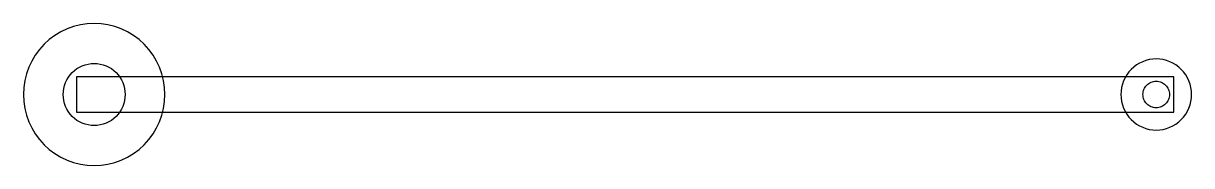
# Model space of a CAD drawing. Header units: millimetres. Extents: x 1.6 to 8.2, y 2.6 to 3.4.
import ezdxf

# ---------------------------------------------------------------- set-up
doc = ezdxf.new("R2010")
doc.units = ezdxf.units.MM
doc.layers.add('PCB_LAYERS', color=7, linetype='CONTINUOUS')

msp = doc.modelspace()

# ---------------------------------------------------------------- linework, layer by layer
at = {"layer": 'PCB_LAYERS', "color": 35, "true_color": 0xb87333}
for points in [[(2.039206, 2.601927), (2.078036, 2.607686), (2.116113, 2.617224), (2.153073, 2.630449), (2.188558, 2.647232), (2.222228, 2.667413), (2.253757, 2.690796), (2.282842, 2.717158), (2.309204, 2.746243), (2.332587, 2.777772), (2.352768, 2.811442), (2.369551, 2.846927), (2.382776, 2.883887), (2.392314, 2.921964), (2.398073, 2.960794), (2.4, 3), (2.398073, 3.039206), (2.392314, 3.078036), (2.382776, 3.116113), (2.369551, 3.153073), (2.352768, 3.188558), (2.332587, 3.222228), (2.309204, 3.253757), (2.282842, 3.282842), (2.253757, 3.309204), (2.222228, 3.332587), (2.188558, 3.352768), (2.153073, 3.369551), (2.116113, 3.382776), (2.078036, 3.392314), (2.039206, 3.398073), (2, 3.4), (1.960794, 3.398073), (1.921964, 3.392314), (1.883887, 3.382776), (1.846927, 3.369551), (1.811442, 3.352768), (1.777772, 3.332587), (1.746243, 3.309204), (1.717158, 3.282842), (1.690796, 3.253757), (1.667413, 3.222228), (1.647232, 3.188558), (1.630449, 3.153073), (1.617224, 3.116113), (1.607686, 3.078036), (1.601927, 3.039206), (1.6, 3), (1.601927, 2.960794), (1.607686, 2.921964), (1.617224, 2.883887), (1.630449, 2.846927), (1.647232, 2.811442), (1.667413, 2.777772), (1.690796, 2.746243), (1.717158, 2.717158), (1.746243, 2.690796), (1.777772, 2.667413), (1.811442, 2.647232), (1.846927, 2.630449), (1.883887, 2.617224), (1.921964, 2.607686), (1.960794, 2.601927), (2, 2.6)], [(2.039206, 2.601927), (2.078036, 2.607686), (2.116113, 2.617224), (2.153073, 2.630449), (2.188558, 2.647232), (2.222228, 2.667413), (2.253757, 2.690796), (2.282842, 2.717158), (2.309204, 2.746243), (2.332587, 2.777772), (2.352768, 2.811442), (2.369551, 2.846927), (2.382776, 2.883887), (2.392314, 2.921964), (2.398073, 2.960794), (2.4, 3), (2.398073, 3.039206), (2.392314, 3.078036), (2.382776, 3.116113), (2.369551, 3.153073), (2.352768, 3.188558), (2.332587, 3.222228), (2.309204, 3.253757), (2.282842, 3.282842), (2.253757, 3.309204), (2.222228, 3.332587), (2.188558, 3.352768), (2.153073, 3.369551), (2.116113, 3.382776), (2.078036, 3.392314), (2.039206, 3.398073), (2, 3.4), (1.960794, 3.398073), (1.921964, 3.392314), (1.883887, 3.382776), (1.846927, 3.369551), (1.811442, 3.352768), (1.777772, 3.332587), (1.746243, 3.309204), (1.717158, 3.282842), (1.690796, 3.253757), (1.667413, 3.222228), (1.647232, 3.188558), (1.630449, 3.153073), (1.617224, 3.116113), (1.607686, 3.078036), (1.601927, 3.039206), (1.6, 3), (1.601927, 2.960794), (1.607686, 2.921964), (1.617224, 2.883887), (1.630449, 2.846927), (1.647232, 2.811442), (1.667413, 2.777772), (1.690796, 2.746243), (1.717158, 2.717158), (1.746243, 2.690796), (1.777772, 2.667413), (1.811442, 2.647232), (1.846927, 2.630449), (1.883887, 2.617224), (1.921964, 2.607686), (1.960794, 2.601927), (2, 2.6)], [(1.982848, 2.825843), (1.96586, 2.828363), (1.949201, 2.832536), (1.933031, 2.838322), (1.917506, 2.845664), (1.902776, 2.854493), (1.888982, 2.864724), (1.876257, 2.876257), (1.864724, 2.888982), (1.854493, 2.902776), (1.845664, 2.917506), (1.838322, 2.933031), (1.832536, 2.949201), (1.828363, 2.96586), (1.825843, 2.982848), (1.825, 3), (1.825843, 3.017152), (1.828363, 3.03414), (1.832536, 3.050799), (1.838322, 3.066969), (1.845664, 3.082494), (1.854493, 3.097224), (1.864724, 3.111018), (1.876257, 3.123743), (1.888982, 3.135276), (1.902776, 3.145507), (1.917506, 3.154336), (1.933031, 3.161678), (1.949201, 3.167464), (1.96586, 3.171637), (1.982848, 3.174157), (2, 3.175), (2.017152, 3.174157), (2.03414, 3.171637), (2.050799, 3.167464), (2.066969, 3.161678), (2.082494, 3.154336), (2.097224, 3.145507), (2.111018, 3.135276), (2.123743, 3.123743), (2.135276, 3.111018), (2.145507, 3.097224), (2.154336, 3.082494), (2.161678, 3.066969), (2.167464, 3.050799), (2.171637, 3.03414), (2.174157, 3.017152), (2.175, 3), (2.174157, 2.982848), (2.171637, 2.96586), (2.167464, 2.949201), (2.161678, 2.933031), (2.154336, 2.917506), (2.145507, 2.902776), (2.135276, 2.888982), (2.123743, 2.876257), (2.111018, 2.864724), (2.097224, 2.854493), (2.082494, 2.845664), (2.066969, 2.838322), (2.050799, 2.832536), (2.03414, 2.828363), (2.017152, 2.825843), (2, 2.825)], [(1.982848, 2.825843), (1.96586, 2.828363), (1.949201, 2.832536), (1.933031, 2.838322), (1.917506, 2.845664), (1.902776, 2.854493), (1.888982, 2.864724), (1.876257, 2.876257), (1.864724, 2.888982), (1.854493, 2.902776), (1.845664, 2.917506), (1.838322, 2.933031), (1.832536, 2.949201), (1.828363, 2.96586), (1.825843, 2.982848), (1.825, 3), (1.825843, 3.017152), (1.828363, 3.03414), (1.832536, 3.050799), (1.838322, 3.066969), (1.845664, 3.082494), (1.854493, 3.097224), (1.864724, 3.111018), (1.876257, 3.123743), (1.888982, 3.135276), (1.902776, 3.145507), (1.917506, 3.154336), (1.933031, 3.161678), (1.949201, 3.167464), (1.96586, 3.171637), (1.982848, 3.174157), (2, 3.175), (2.017152, 3.174157), (2.03414, 3.171637), (2.050799, 3.167464), (2.066969, 3.161678), (2.082494, 3.154336), (2.097224, 3.145507), (2.111018, 3.135276), (2.123743, 3.123743), (2.135276, 3.111018), (2.145507, 3.097224), (2.154336, 3.082494), (2.161678, 3.066969), (2.167464, 3.050799), (2.171637, 3.03414), (2.174157, 3.017152), (2.175, 3), (2.174157, 2.982848), (2.171637, 2.96586), (2.167464, 2.949201), (2.161678, 2.933031), (2.154336, 2.917506), (2.145507, 2.902776), (2.135276, 2.888982), (2.123743, 2.876257), (2.111018, 2.864724), (2.097224, 2.854493), (2.082494, 2.845664), (2.066969, 2.838322), (2.050799, 2.832536), (2.03414, 2.828363), (2.017152, 2.825843), (2, 2.825)], [(8.019603, 2.800964), (8.039018, 2.803843), (8.058056, 2.808612), (8.076536, 2.815225), (8.094279, 2.823616), (8.111114, 2.833707), (8.126878, 2.845398), (8.141421, 2.858579), (8.154602, 2.873122), (8.166293, 2.888886), (8.176384, 2.905721), (8.184775, 2.923464), (8.191388, 2.941944), (8.196157, 2.960982), (8.199036, 2.980397), (8.2, 3), (8.199036, 3.019603), (8.196157, 3.039018), (8.191388, 3.058056), (8.184775, 3.076536), (8.176384, 3.094279), (8.166293, 3.111114), (8.154602, 3.126878), (8.141421, 3.141421), (8.126878, 3.154602), (8.111114, 3.166293), (8.094279, 3.176384), (8.076536, 3.184775), (8.058056, 3.191388), (8.039018, 3.196157), (8.019603, 3.199036), (8, 3.2), (7.980397, 3.199036), (7.960982, 3.196157), (7.941944, 3.191388), (7.923464, 3.184775), (7.905721, 3.176384), (7.888886, 3.166293), (7.873122, 3.154602), (7.858579, 3.141421), (7.845398, 3.126878), (7.833707, 3.111114), (7.823616, 3.094279), (7.815225, 3.076536), (7.808612, 3.058056), (7.803843, 3.039018), (7.800964, 3.019603), (7.8, 3), (7.800964, 2.980397), (7.803843, 2.960982), (7.808612, 2.941944), (7.815225, 2.923464), (7.823616, 2.905721), (7.833707, 2.888886), (7.845398, 2.873122), (7.858579, 2.858579), (7.873122, 2.845398), (7.888886, 2.833707), (7.905721, 2.823616), (7.923464, 2.815225), (7.941944, 2.808612), (7.960982, 2.803843), (7.980397, 2.800964), (8, 2.8)], [(8.1, 3.1), (1.9, 3.1), (1.9, 2.9), (8.1, 2.9)], [(7.992649, 2.925362), (7.985369, 2.926442), (7.978229, 2.92823), (7.971299, 2.93071), (7.964646, 2.933856), (7.958333, 2.93764), (7.952421, 2.942025), (7.946967, 2.946967), (7.942025, 2.952421), (7.93764, 2.958333), (7.933856, 2.964646), (7.93071, 2.971299), (7.92823, 2.978229), (7.926442, 2.985369), (7.925362, 2.992649), (7.925, 3), (7.925362, 3.007351), (7.926442, 3.014631), (7.92823, 3.021771), (7.93071, 3.028701), (7.933856, 3.035354), (7.93764, 3.041667), (7.942025, 3.047579), (7.946967, 3.053033), (7.952421, 3.057975), (7.958333, 3.06236), (7.964646, 3.066144), (7.971299, 3.06929), (7.978229, 3.07177), (7.985369, 3.073558), (7.992649, 3.074638), (8, 3.075), (8.007351, 3.074638), (8.014631, 3.073558), (8.021771, 3.07177), (8.028701, 3.06929), (8.035354, 3.066144), (8.041667, 3.06236), (8.047579, 3.057975), (8.053033, 3.053033), (8.057975, 3.047579), (8.06236, 3.041667), (8.066144, 3.035354), (8.06929, 3.028701), (8.07177, 3.021771), (8.073558, 3.014631), (8.074638, 3.007351), (8.075, 3), (8.074638, 2.992649), (8.073558, 2.985369), (8.07177, 2.978229), (8.06929, 2.971299), (8.066144, 2.964646), (8.06236, 2.958333), (8.057975, 2.952421), (8.053033, 2.946967), (8.047579, 2.942025), (8.041667, 2.93764), (8.035354, 2.933856), (8.028701, 2.93071), (8.021771, 2.92823), (8.014631, 2.926442), (8.007351, 2.925362), (8, 2.925)]]:
    msp.add_lwpolyline(points, close=True, dxfattribs=at)

doc.saveas('drawing.dxf')
